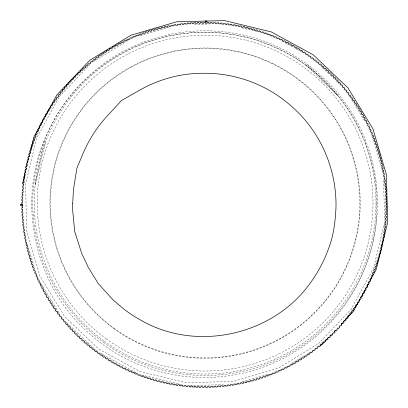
<?xml version="1.0" encoding="UTF-8"?>
<svg xmlns="http://www.w3.org/2000/svg" width="408" height="408" viewBox="0 0 408 408"><rect width="100%" height="100%" fill="white"/><g stroke="black" fill="none" stroke-linecap="round" stroke-linejoin="round"><path stroke-width="0.31" stroke-dasharray="2.04 1.53" d="M44.329 141.046L35.165 184.926L45.67 141.566M384.616 222.36L373.519 268.168L350.946 309.545L318.439 343.669L278.2 368.215L232.983 381.511L185.864 382.648L140.056 371.555L98.68 348.983L64.556 316.47L40.01 276.236L26.714 231.015L25.576 183.896L36.669 138.088L58.63 97.833M59.242 96.716L89.556 64.898M93.927 61.261L95.018 60.598M95.559 60.267L126.011 41.693M126.551 41.361L128.183 40.367M291.256 363.732L296.101 360.779M296.642 360.453L305.791 354.868M307.943 353.558L309.019 352.9M139.934 35.71L166.209 27.984M166.821 27.805L169.264 27.086M241.913 381.985L268.53 374.161M194.402 24.332L209.681 23.965M189.955 385.524L223.36 384.719M241.658 27.805L257.132 31.554M142.04 375.095L144.488 375.692M145.1 375.839L181.254 384.596M281.877 41.106L286.906 43.855M287.467 44.161L293.056 47.211M295.295 48.43L298.651 50.261M300.885 51.479L302.007 52.091M100.786 353.522L102.444 354.425M103 354.731L136.206 372.846M322.116 67.381L329.955 74.848M330.414 75.286L334.565 79.244M336.411 80.998L337.334 81.881M337.793 82.319L339.175 83.635M305.822 65.066L338.125 95.844L306.668 63.908M66.784 322.702L92.346 347.06M92.805 347.494L93.718 348.361M95.543 350.105L96.91 351.405M349.284 95.768L349.947 96.854M351.273 99.032L351.936 100.118M352.267 100.664L365.206 121.864M41.208 283.907L42.519 286.059M42.85 286.6L58.936 312.972M371.979 136.134L382.577 172.186M27.484 244.183L33.532 264.746M33.711 265.353L34.063 266.562M383.596 180.336L384.571 220.447M376.834 203.908C377.716 260.59 348.146 316.491 300.946 347.815A172.706 172.706 0 0 1 293.02 352.874C255.428 375.717 208.881 383.087 166.046 373.147A171.156 171.156 0 0 1 150.945 368.995C132.09 362.845 114.133 353.501 98.552 341.205A173.461 173.461 0 0 1 91.275 335.223C34.853 288.089 15.83 203.118 45.971 136.206A171.574 171.574 0 0 1 51.383 124.894L56.569 115.214L66.433 101.031A260.054 260.054 0 0 1 76.439 88.944C102.433 60.241 138.225 40.565 176.511 34.563A172.768 172.768 0 0 1 185.819 33.313C202.47 31.538 219.392 32.115 235.85 35.21A171.477 171.477 0 0 1 245.05 37.174L254.169 39.469L263.038 42.585A171.386 171.386 0 0 1 277.517 48.593C336.896 75.546 377.262 138.715 376.834 203.908M103.52 342.348A172.334 172.334 0 0 0 376.451 221.483A172.334 172.334 0 0 0 135.313 45.553A172.334 172.334 0 0 0 103.52 342.348M106.136 338.762A167.897 167.897 0 0 0 372.04 221.014A167.897 167.897 0 0 0 137.108 49.608A167.897 167.897 0 0 0 106.136 338.762M104.366 341.19A170.901 170.901 0 0 0 375.023 221.33A170.901 170.901 0 0 0 135.895 46.864A170.901 170.901 0 0 0 104.366 341.19M113.659 328.455A155.137 155.137 0 0 0 359.351 219.652A155.137 155.137 0 0 0 142.28 61.277A155.137 155.137 0 0 0 113.659 328.455M113.878 328.149A154.76 154.76 0 0 0 358.974 219.611A154.76 154.76 0 0 0 142.433 61.623A154.76 154.76 0 0 0 113.878 328.149"/><path stroke-width="0.61" d="M22.588 183.58L24.965 173.772M25.26 172.548L25.709 170.712M26.005 169.483L26.301 168.259M26.744 166.423L27.193 164.582M27.637 162.746L27.933 161.517M28.229 160.293L28.825 157.84M29.121 156.616L29.565 154.78M29.86 153.551L30.309 151.715M30.605 150.491L33.869 137.006L44.135 118.192M44.737 117.086L56.814 94.947L89.867 60.251L130.774 35.297L176.746 21.782L224.645 20.624L271.213 31.9L313.278 54.85L347.968 87.904L372.922 128.806L386.442 174.777L387.6 222.681L376.319 269.249L370.28 280.316M358.505 301.905L353.374 311.314L345.545 319.53M359.111 300.798L360.014 299.135M360.621 298.029L364.849 290.282M365.451 289.175L366.358 287.512M366.96 286.406L368.169 284.192M368.771 283.086L369.679 281.423M320.321 346.004L324.238 341.894M325.105 340.981L326.41 339.614M327.277 338.701L328.583 337.329M329.888 335.963L331.194 334.591M334.239 331.398L335.106 330.485M341.195 324.095L342.501 322.723M343.373 321.81L344.673 320.443M21.241 204.311L21.241 205.423L20.4 205.423L20.405 204.311L21.241 204.311M22.624 204.041L22.624 205.698L21.797 205.698L21.797 206.101L22.624 206.096L22.644 207.754L21.818 207.764L21.848 209.411L22.675 209.386L22.726 211.043L21.899 211.069L21.961 212.736L22.787 212.701L22.863 214.358L22.037 214.394L22.134 216.051L22.955 216L23.062 217.653L22.241 217.709L22.364 219.351L23.185 219.28L23.322 220.932L22.496 221.003L22.649 222.666L23.475 222.584L23.644 224.237L22.817 224.318L23.001 225.966L23.822 225.869L24.021 227.516L23.2 227.613L23.409 229.25L24.23 229.138L24.455 230.78L23.639 230.892L23.873 232.514L24.694 232.387L24.949 234.024L24.133 234.151L24.404 235.793L25.22 235.651L25.505 237.288L24.689 237.431L24.99 239.057L25.806 238.899L26.122 240.526L25.306 240.684L25.643 242.332L26.454 242.158L26.8 243.785L25.99 243.953L26.352 245.585L27.157 245.402L27.535 247.013L26.729 247.202L27.112 248.783L27.917 248.584L28.32 250.191L27.52 250.395L27.938 251.996L28.739 251.782L29.172 253.378L28.371 253.597L28.83 255.219L29.621 254.985L30.085 256.581L29.294 256.81L29.764 258.381L30.554 258.137L31.049 259.718L30.258 259.967L30.768 261.554L31.554 261.293L32.074 262.869L31.294 263.129L31.829 264.7L32.609 264.425L33.16 265.99L32.38 266.266L32.946 267.821L33.721 267.536L34.297 269.091L33.522 269.377L34.114 270.917L34.884 270.616L35.491 272.161L34.721 272.462L35.353 274.018L36.113 273.702L36.751 275.237L35.986 275.553L36.628 277.063L37.388 276.731L38.051 278.251L37.291 278.582L37.975 280.107L38.724 279.76L39.418 281.27L38.668 281.612L39.372 283.121L40.122 282.759L40.841 284.259L40.091 284.616L40.825 286.105L41.565 285.733L42.31 287.217L41.575 287.584L42.33 289.058L43.064 288.675L43.835 290.139L43.105 290.527L43.886 291.98L44.61 291.582L45.41 293.036L44.686 293.434L45.497 294.872L46.211 294.459L47.037 295.902L46.323 296.31L47.17 297.764L47.879 297.335L48.73 298.758L48.022 299.186L48.878 300.589L49.582 300.15L50.459 301.558L49.756 301.996L50.658 303.409L51.352 302.955L52.255 304.348L51.561 304.796L52.464 306.163L53.147 305.704L54.075 307.076L53.392 307.54L54.34 308.917L55.014 308.438L55.967 309.8L55.289 310.274L56.263 311.63L56.931 311.141L57.905 312.482L57.237 312.972L58.232 314.308L58.895 313.808L59.894 315.129L59.237 315.629L60.251 316.945L60.904 316.435L61.929 317.74L61.277 318.25L62.297 319.52L62.939 319L63.985 320.285L63.347 320.805L64.408 322.085L65.04 321.55L66.111 322.82L65.479 323.35L66.565 324.61L67.187 324.064L68.279 325.309L67.657 325.859L68.763 327.094L69.375 326.538L70.492 327.767L69.88 328.323L71.012 329.536L71.614 328.97L72.752 330.179L72.15 330.745L73.297 331.939L73.889 331.362L75.052 332.546L74.46 333.127L75.633 334.3L76.214 333.713L77.392 334.876L76.811 335.468L78.004 336.62L78.576 336.019L79.779 337.161L79.208 337.763L80.422 338.895L80.983 338.283L82.202 339.405L81.646 340.017L82.88 341.124L83.426 340.507L84.67 341.603L84.124 342.225L85.379 343.312L85.915 342.684L87.174 343.76L86.639 344.388L87.914 345.454L88.439 344.816L89.719 345.867L89.199 346.509L90.489 347.55L91.004 346.902L92.305 347.932L91.79 348.58L93.106 349.6L93.611 348.942L94.926 349.952L94.427 350.61L95.758 351.604L96.247 350.936L97.588 351.92L97.099 352.589L98.425 353.542L98.899 352.864L100.256 353.823L99.776 354.501L101.148 355.45L101.612 354.766L102.984 355.7L102.52 356.383L103.913 357.311L104.366 356.618L105.754 357.525L105.3 358.219L106.682 359.101L107.12 358.403L108.528 359.285L108.089 359.983L109.517 360.861L109.941 360.152L111.364 361.009L110.935 361.718L112.353 362.554L112.766 361.84L114.204 362.671L113.791 363.385L115.255 364.216L115.653 363.492L117.106 364.298L116.703 365.017L118.157 365.808L118.544 365.073L120.008 365.854L119.621 366.583L121.094 367.348L121.467 366.608L122.946 367.358L122.573 368.098L124.058 368.837L124.42 368.093L125.914 368.817L125.552 369.556L127.056 370.27L127.403 369.52L128.908 370.214L128.561 370.964L130.05 371.637L130.382 370.882L131.901 371.55L131.57 372.305L133.105 372.968L133.426 372.203L134.956 372.846L134.635 373.611L136.19 374.243L136.496 373.473L138.037 374.085L137.731 374.855L139.271 375.452L139.561 374.677L141.117 375.258L140.826 376.033L142.377 376.604L142.657 375.824L144.218 376.38L143.942 377.16L145.513 377.701L145.773 376.916L147.349 377.441L147.084 378.226L148.67 378.741L148.92 377.951L150.501 378.451L150.251 379.241L151.822 379.715L152.056 378.925L153.648 379.394L153.413 380.19L155.03 380.649L155.249 379.848L156.851 380.292L156.631 381.087L158.227 381.511L158.437 380.71L160.043 381.118L159.839 381.924L161.451 382.316L161.639 381.511L163.256 381.893L163.067 382.699L164.664 383.061L164.837 382.25L166.459 382.602L166.28 383.413L167.928 383.75L168.086 382.939L169.718 383.26L169.555 384.071L171.181 384.377L171.324 383.566L172.956 383.857L172.814 384.668L174.451 384.948L174.583 384.132L176.22 384.392L176.093 385.208L177.709 385.453L177.827 384.632L179.469 384.866L179.352 385.682L181.019 385.907L181.121 385.086L182.769 385.285L182.667 386.106L184.314 386.294L184.401 385.473L186.053 385.642L185.966 386.468L187.624 386.626L187.695 385.8L189.353 385.942L189.281 386.769L190.919 386.891L190.975 386.07L192.632 386.182L192.576 387.008L194.228 387.1L194.269 386.279L195.927 386.361L195.886 387.187L197.554 387.253L197.579 386.427L199.237 386.478L199.211 387.304L200.858 387.345L200.869 386.519L202.526 386.539L202.516 387.365L204.173 387.376L204.173 386.549L205.831 386.544L205.836 387.37L207.488 387.35L207.468 386.524L209.126 386.488L209.146 387.314L210.824 387.263L210.788 386.437L212.446 386.371L212.481 387.197L214.139 387.115L214.093 386.289L215.75 386.192L215.796 387.019L217.444 386.911L217.382 386.085L219.04 385.958L219.101 386.784L220.733 386.646L220.657 385.825L222.309 385.667L222.386 386.493L224.043 386.32L223.951 385.499L225.599 385.315L225.69 386.136L227.333 385.937L227.225 385.116L228.868 384.902L228.975 385.723L230.637 385.489L230.515 384.673L232.157 384.428L232.279 385.244L233.927 384.984L233.789 384.168L235.426 383.892L235.564 384.708L237.196 384.418L237.043 383.607L238.675 383.301L238.828 384.117L240.445 383.795L240.281 382.99L241.903 382.653L242.071 383.464L243.673 383.117L243.494 382.311L245.111 381.949L245.295 382.755L246.916 382.373L246.718 381.572L248.334 381.179L248.528 381.98L250.135 381.572L249.925 380.771L251.527 380.353L251.741 381.149L253.368 380.705L253.144 379.909L254.74 379.455L254.964 380.251L256.54 379.792L256.3 379.001L257.887 378.517L258.126 379.307L259.723 378.813L259.468 378.022L261.049 377.512L261.304 378.298L262.849 377.783L262.579 377.002L264.149 376.462L264.415 377.242L265.98 376.691L265.695 375.916L267.255 375.345L267.541 376.125L269.122 375.533L268.821 374.758L270.371 374.161L270.667 374.937L272.197 374.33L271.886 373.565L273.426 372.938L273.737 373.702L275.283 373.06L274.956 372.3L276.481 371.647L276.808 372.407L278.307 371.749L277.965 370.994L279.48 370.316L279.822 371.071L281.331 370.372L280.979 369.623L282.479 368.914L282.836 369.663L284.33 368.939L283.963 368.2L285.452 367.465L285.819 368.205L287.298 367.46L286.916 366.721L288.39 365.961L288.772 366.695L290.231 365.92L289.838 365.196L291.297 364.405L291.695 365.135L293.138 364.334L292.73 363.615L294.178 362.799L294.581 363.518L296.04 362.681L295.621 361.967L297.05 361.126L297.468 361.84L298.88 360.993L298.447 360.284L299.86 359.417L300.293 360.126L301.711 359.234L301.267 358.54L302.665 357.643L303.108 358.341L304.485 357.449L304.026 356.76L305.408 355.842L305.867 356.531L307.25 355.592L306.78 354.914L308.142 353.971L308.611 354.649L309.978 353.69L309.494 353.017L310.845 352.048L311.324 352.721L312.64 351.757L312.145 351.094L313.477 350.1L313.971 350.763L315.297 349.758L314.792 349.105L316.103 348.085L316.608 348.743L317.914 347.713L317.399 347.065L318.689 346.025L319.209 346.673L320.494 345.617L319.964 344.984L321.239 343.918L321.769 344.556L323.034 343.48L322.493 342.853L323.748 341.766L324.289 342.394L325.533 341.297L324.982 340.68L326.216 339.573L326.772 340.19L327.996 339.068L327.43 338.462L328.644 337.334L329.21 337.936L330.414 336.799L329.843 336.202L331.036 335.05L331.607 335.646L332.79 334.483L332.209 333.897L333.382 332.724L333.963 333.31L335.126 332.122L334.529 331.551L335.682 330.358L336.279 330.929L337.421 329.725L336.814 329.164L337.946 327.945L338.548 328.511L339.67 327.282L339.053 326.731L340.16 325.497L340.777 326.048L341.873 324.804L341.246 324.263L342.332 323.009L342.96 323.549L344.036 322.279L343.398 321.754L344.459 320.479L345.097 321.009L346.147 319.719L345.505 319.204L346.545 317.909L347.188 318.429L348.218 317.118L347.565 316.613L348.58 315.302L349.233 315.807L350.222 314.512L349.559 314.017L350.548 312.686L351.212 313.181L352.196 311.834L351.523 311.35L352.492 310.004L353.165 310.488L354.124 309.121L353.44 308.652L354.384 307.285L355.067 307.76L356 306.372L355.312 305.918L356.23 304.531L356.918 304.99L357.816 303.618L357.117 303.175L358.01 301.772L358.709 302.221L359.596 300.798L358.892 300.365L359.759 298.952L360.463 299.385L361.31 297.973L360.595 297.554L361.437 296.126L362.151 296.545L362.987 295.086L362.268 294.683L363.084 293.235L363.803 293.643L364.599 292.199L363.875 291.802L364.66 290.343L365.39 290.736L366.16 289.277L365.425 288.895L366.19 287.421L366.925 287.803L367.669 286.319L366.93 285.957L367.664 284.468L368.409 284.835L369.128 283.336L368.378 282.984L369.087 281.484L369.837 281.836L370.53 280.322L369.775 279.985L370.459 278.47L371.214 278.807L371.866 277.307L371.107 276.986L371.759 275.461L372.519 275.783L373.167 274.237L372.402 273.926L373.024 272.386L373.789 272.697L374.396 271.167L373.621 270.871L374.218 269.321L374.993 269.622L375.569 268.071L374.794 267.791L375.36 266.23L376.14 266.511L376.691 264.95L375.911 264.68L376.446 263.109L377.232 263.379L377.757 261.798L376.966 261.543L377.476 259.967L378.267 260.222L378.767 258.626L377.971 258.386L378.456 256.8L379.246 257.04L379.705 255.459L378.91 255.235L379.364 253.638L380.159 253.863L380.603 252.236L379.802 252.027L380.225 250.42L381.026 250.634L381.434 249.023L380.628 248.829L381.021 247.217L381.827 247.411L382.199 245.825L381.388 245.641L381.755 244.025L382.561 244.203L382.913 242.566L382.102 242.398L382.439 240.776L383.245 240.939L383.566 239.323L382.75 239.17L383.056 237.538L383.867 237.691L384.158 236.059L383.341 235.921L383.617 234.284L384.428 234.421L384.693 232.774L383.872 232.652L384.117 231.01L384.933 231.132L385.162 229.505L384.341 229.398L384.555 227.756L385.376 227.863L385.575 226.221L384.754 226.129L384.938 224.476L385.759 224.568L385.927 222.916L385.106 222.839L385.259 221.187L386.085 221.264L386.223 219.591L385.402 219.529L385.524 217.877L386.351 217.938L386.458 216.291L385.631 216.245L385.728 214.588L386.555 214.634L386.636 212.971L385.81 212.94L385.871 211.283L386.697 211.313L386.748 209.676L385.922 209.656L385.958 207.998L386.784 208.014L386.804 206.326L385.978 206.321L385.983 204.663L386.81 204.668L386.799 203.006L385.973 203.021L385.953 201.358L386.779 201.348L386.738 199.706L385.912 199.731L385.861 198.074L386.687 198.043L386.616 196.376L385.79 196.421L385.708 194.764L386.534 194.723L386.437 193.066L385.611 193.122L385.499 191.469L386.32 191.413L386.197 189.771L385.371 189.842L385.228 188.19L386.055 188.119L385.892 186.456L385.07 186.543L384.897 184.895L385.723 184.809L385.535 183.161L384.713 183.263L384.509 181.616L385.33 181.514L385.116 179.882L384.295 179.999L384.066 178.352L384.882 178.24L384.632 176.588L383.816 176.715L383.556 175.078L384.372 174.945L384.091 173.308L383.28 173.451L382.985 171.819L383.8 171.676L383.495 170.049L382.684 170.213L382.362 168.586L383.173 168.422L382.837 166.811L382.031 166.989L381.679 165.368L382.485 165.194L382.118 163.562L381.312 163.751L380.929 162.139L381.735 161.951L381.337 160.334L380.536 160.538L380.129 158.931L380.929 158.727L380.506 157.126L379.705 157.345L379.267 155.749L380.062 155.53L379.603 153.913L378.808 154.148L378.338 152.551L379.134 152.322L378.655 150.751L377.864 151.001L377.369 149.42L378.155 149.17L377.64 147.584L376.854 147.844L376.329 146.273L377.114 146.013L376.569 144.442L375.788 144.718L375.233 143.157L376.013 142.876L375.447 141.326L374.671 141.617L374.085 140.061L374.86 139.771L374.264 138.236L373.493 138.536L372.881 136.996L373.651 136.69L373.019 135.14L372.254 135.456L371.611 133.926L372.377 133.61L371.729 132.1L370.969 132.437L370.301 130.917L371.061 130.585L370.372 129.066L369.623 129.412L368.924 127.903L369.673 127.556L368.965 126.057L368.22 126.414L367.496 124.924L368.24 124.562L367.501 123.073L366.761 123.451L366.012 121.972L366.751 121.594L365.986 120.125L365.257 120.513L364.477 119.049L365.211 118.662L364.421 117.208L363.696 117.611L362.89 116.158L363.615 115.76L362.788 114.296L362.069 114.709L361.238 113.271L361.957 112.858L361.121 111.44L360.412 111.868L359.555 110.451L360.264 110.022L359.402 108.625L358.698 109.064L357.816 107.656L358.52 107.217L357.617 105.81L356.923 106.264L356.016 104.871L356.704 104.422L355.781 103.03L355.093 103.494L354.164 102.122L354.848 101.658L353.915 100.317L353.236 100.791L352.283 99.435L352.956 98.96L351.982 97.609L351.314 98.099L350.334 96.757L350.997 96.268L350.003 94.937L349.345 95.436L348.335 94.121L348.993 93.616L347.973 92.305L347.325 92.815L346.295 91.514L346.943 91.004L345.902 89.709L345.26 90.234L344.209 88.954L344.847 88.429L343.781 87.154L343.148 87.689L342.072 86.425L342.705 85.889L341.613 84.635L340.996 85.185L339.895 83.941L340.517 83.395L339.405 82.161L338.793 82.717L337.671 81.498L338.283 80.937L337.151 79.723L336.549 80.294L335.407 79.091L336.008 78.52L334.851 77.331L334.264 77.913L333.096 76.73L333.688 76.148L332.515 74.975L331.934 75.567L330.75 74.409L331.327 73.817L330.128 72.665L329.562 73.267L328.353 72.129L328.925 71.528L327.706 70.4L327.15 71.012L325.921 69.896L326.476 69.284L325.242 68.177L324.697 68.799L323.447 67.708L323.993 67.085L322.759 66.019L322.228 66.652L320.958 65.581L321.494 64.948L320.214 63.888L319.694 64.53L318.408 63.48L318.929 62.842L317.633 61.802L317.123 62.45L315.817 61.424L316.327 60.777L315.012 59.757L314.512 60.42L313.186 59.415L313.686 58.757L312.35 57.763L311.86 58.431L310.524 57.457L311.008 56.788L309.652 55.82L309.177 56.493L307.821 55.539L308.295 54.866L306.949 53.938L306.485 54.621L305.108 53.693L305.572 53.009L304.174 52.086L303.725 52.78L302.333 51.877L302.787 51.184L301.369 50.286L300.936 50.99L299.528 50.113L299.962 49.409L298.559 48.552L298.136 49.261L296.713 48.409L297.136 47.7L295.718 46.869L295.305 47.588L293.867 46.762L294.28 46.043L292.811 45.217L292.414 45.946L290.955 45.145L291.358 44.421L289.899 43.636L289.517 44.37L288.048 43.595L288.43 42.865L286.962 42.106L286.589 42.845L285.105 42.1L285.478 41.361L283.988 40.627L283.631 41.371L282.132 40.657L282.494 39.907L280.985 39.204L280.643 39.953L279.133 39.265L279.475 38.51L277.986 37.842L277.654 38.602L276.134 37.939L276.466 37.179L274.926 36.526L274.604 37.291L273.074 36.654L273.391 35.889L271.866 35.272L271.565 36.042L270.02 35.435L270.32 34.665L268.75 34.063L268.459 34.838L266.903 34.262L267.194 33.487L265.634 32.92L265.363 33.701L263.798 33.15L264.073 32.37L262.497 31.834L262.237 32.62L260.661 32.099L260.921 31.314L259.366 30.814L259.121 31.605L257.535 31.11L257.785 30.32L256.178 29.835L255.949 30.631L254.352 30.166L254.587 29.376L252.996 28.927L252.781 29.728L251.18 29.294L251.394 28.494L249.793 28.075L249.594 28.876L247.982 28.473L248.186 27.673L246.57 27.28L246.381 28.086L244.764 27.708L244.953 26.902L243.321 26.54L243.148 27.351L241.526 27.005L241.699 26.194L240.088 25.867L239.929 26.678L238.298 26.362L238.456 25.551L236.829 25.25L236.686 26.066L235.054 25.78L235.197 24.965L233.554 24.689L233.427 25.51L231.785 25.25L231.912 24.434L230.255 24.189L230.143 25.01L228.5 24.786L228.613 23.965L226.976 23.756L226.879 24.577L225.231 24.378L225.328 23.557L223.681 23.378L223.599 24.2L221.947 24.031L222.029 23.21L220.366 23.057L220.3 23.883L218.642 23.746L218.714 22.919L217.071 22.797L217.015 23.623L215.363 23.516L215.414 22.695L213.756 22.598L213.721 23.424L212.063 23.348L212.099 22.522L210.431 22.46L210.406 23.287L208.748 23.241L208.769 22.415L207.121 22.384L207.116 23.21L205.454 23.19L205.464 22.364L203.806 22.358L203.811 23.19L202.154 23.2L202.144 22.374L200.496 22.399L200.517 23.225L198.859 23.266L198.839 22.44L197.161 22.496L197.197 23.322L195.539 23.394L195.503 22.567L193.846 22.654L193.897 23.48L192.239 23.582L192.188 22.756L190.546 22.868L190.613 23.695L188.955 23.827L188.889 23.001L187.226 23.149L187.303 23.97L185.65 24.133L185.574 23.307L183.921 23.485L184.013 24.307L182.366 24.495L182.269 23.674L180.632 23.883L180.744 24.699L179.097 24.919L178.99 24.103L177.363 24.332L177.49 25.153L175.848 25.403L175.726 24.582L174.078 24.852L174.221 25.668L172.584 25.944L172.446 25.133L170.814 25.424L170.967 26.24L169.34 26.551L169.182 25.735L167.535 26.066L167.703 26.877L166.076 27.214L165.908 26.408L164.307 26.755L164.495 27.56L162.874 27.933L162.69 27.127L161.073 27.509L161.272 28.315L159.661 28.713L159.462 27.907L157.855 28.32L158.069 29.121L156.468 29.549L156.254 28.749L154.663 29.192L154.892 29.988L153.296 30.442L153.066 29.651L151.46 30.126L151.705 30.916L150.119 31.406L149.874 30.615L148.318 31.11L148.573 31.895L146.997 32.41L146.737 31.625L145.161 32.155L145.432 32.936L143.866 33.482L143.596 32.701L142.035 33.257L142.321 34.032L140.765 34.609L140.48 33.828L138.899 34.43L139.199 35.2L137.654 35.802L137.353 35.032L135.828 35.639L136.139 36.404L134.604 37.036L134.293 36.271L132.748 36.919L133.074 37.679L131.554 38.337L131.223 37.577L129.729 38.24L130.07 38.995L128.561 39.678L128.219 38.928L126.709 39.627L127.061 40.377L125.567 41.091L125.21 40.341L123.716 41.07L124.088 41.81L122.599 42.549L122.232 41.81L120.758 42.565L121.14 43.294L119.666 44.064L119.284 43.33L117.825 44.11L118.223 44.834L116.764 45.63L116.367 44.9L114.928 45.706L115.337 46.425L113.893 47.241L113.485 46.522L112.032 47.369L112.455 48.078L111.027 48.924L110.604 48.215L109.201 49.067L109.635 49.771L108.222 50.643L107.788 49.939L106.371 50.832L106.819 51.525L105.422 52.428L104.973 51.729L103.607 52.627L104.066 53.315L102.689 54.238L102.23 53.55L100.847 54.493L101.322 55.172L99.96 56.12L99.486 55.442L98.124 56.406L98.608 57.079L97.267 58.048L96.783 57.38L95.441 58.37L95.936 59.027L94.61 60.027L94.115 59.364L92.794 60.374L93.299 61.027L91.994 62.047L91.484 61.399L90.209 62.409L90.729 63.051L89.439 64.097L88.918 63.454L87.638 64.51L88.169 65.147L86.899 66.213L86.368 65.576L85.104 66.657L85.649 67.284L84.395 68.371L83.854 67.748L82.61 68.85L83.166 69.462L81.937 70.574L81.381 69.962L80.157 71.084L80.723 71.691L79.514 72.823L78.948 72.221L77.744 73.364L78.321 73.96L77.132 75.113L76.556 74.521L75.378 75.689L75.965 76.271L74.797 77.449L74.21 76.867L73.047 78.056L73.649 78.627L72.502 79.825L71.9 79.254L70.763 80.463L71.374 81.024L70.247 82.243L69.641 81.682L68.524 82.911L69.141 83.462L68.039 84.696L67.422 84.15L66.326 85.399L66.953 85.935L65.872 87.195L65.244 86.659L64.173 87.924L64.811 88.454L63.755 89.734L63.118 89.204L62.067 90.494L62.715 91.01L61.679 92.31L61.037 91.79L60.007 93.101L60.665 93.605L59.655 94.921L58.997 94.416L57.997 95.747L58.66 96.237L57.671 97.573L57.008 97.084L56.049 98.399L56.722 98.884L55.758 100.235L55.085 99.751L54.131 101.123L54.81 101.587L53.876 102.959L53.193 102.49L52.26 103.877L52.948 104.331L52.035 105.718L51.347 105.264L50.459 106.641L51.158 107.08L50.266 108.482L49.567 108.038L48.685 109.466L49.393 109.895L48.532 111.313L47.823 110.884L46.981 112.297L47.695 112.71L46.859 114.143L46.145 113.73L45.308 115.189L46.033 115.592L45.222 117.04L44.503 116.637L43.707 118.085L44.436 118.473L43.656 119.937L42.927 119.549L42.157 121.013L42.891 121.39L42.136 122.864L41.402 122.492L40.657 123.971L41.402 124.338L40.672 125.827L39.928 125.46L39.209 126.965L39.959 127.311L39.255 128.816L38.51 128.464L37.817 129.984L38.571 130.32L37.898 131.835L37.143 131.498L36.49 133.003L37.25 133.324L36.603 134.849L35.843 134.528L35.2 136.078L35.97 136.389L35.353 137.924L34.583 137.618L33.981 139.154L34.757 139.449L34.165 141L33.395 140.704L32.819 142.254L33.599 142.535L33.033 144.095L32.258 143.815L31.707 145.381L32.492 145.646L31.957 147.217L31.176 146.951L30.656 148.537L31.442 148.787L30.937 150.368L30.151 150.119L29.657 151.715L30.447 151.949L29.973 153.541L29.182 153.306L28.723 154.882L29.519 155.106L29.075 156.703L28.28 156.483L27.846 158.08L28.647 158.284L28.234 159.89L27.433 159.686L27.03 161.293L27.831 161.486L27.443 163.103L26.642 162.909L26.265 164.536L27.076 164.715L26.719 166.331L25.908 166.153L25.571 167.759L26.382 167.923L26.051 169.549L25.24 169.386L24.924 171.044L25.735 171.192L25.439 172.824L24.623 172.676L24.342 174.313L25.158 174.446L24.888 176.083L24.072 175.95L23.822 177.567L24.643 177.684L24.404 179.326L23.582 179.204L23.358 180.871L24.179 180.974L23.97 182.621L23.149 182.519L22.955 184.161L23.776 184.253L23.598 185.9L22.777 185.813L22.613 187.471L23.435 187.542L23.287 189.195L22.465 189.123L22.333 190.76L23.159 190.816L23.037 192.474L22.216 192.413L22.108 194.065L22.935 194.111L22.848 195.769L22.022 195.723L21.945 197.385L22.771 197.416L22.71 199.073L21.884 199.043L21.843 200.685L22.67 200.7L22.639 202.363L21.813 202.348L21.797 204.041L22.624 204.041M72.69 203.638L72.69 210.431L74.7 231.489L81.59 253.113L88.184 267.184L98.211 283.514L112.695 299.554L123.629 308.927A198.589 198.589 0 0 0 133.411 315.838A197.023 197.023 0 0 0 143.769 321.83C199.446 351.946 274.283 334.31 310.666 282.484C317.654 272.789 323.493 262.242 327.619 251.017C333.377 237.344 335.274 222.477 335.973 207.764C336.911 170.636 321.346 133.243 293.735 108.304A132.84 132.84 0 0 0 288.344 103.571C266.337 85.104 238.083 74.307 209.37 73.343A135.237 135.237 0 0 0 199.736 73.328C179.03 73.787 158.483 79.636 140.413 89.76L121.558 100.48L106.784 116.474C97.104 127.097 89.194 139.306 83.497 152.505L76.959 167.948L74.241 184.518A131.58 131.58 0 0 0 73.338 191.648L72.69 203.638M205.754 20.981L205.744 21.808L206.856 21.823L206.861 20.986L205.754 20.981"/></g></svg>
